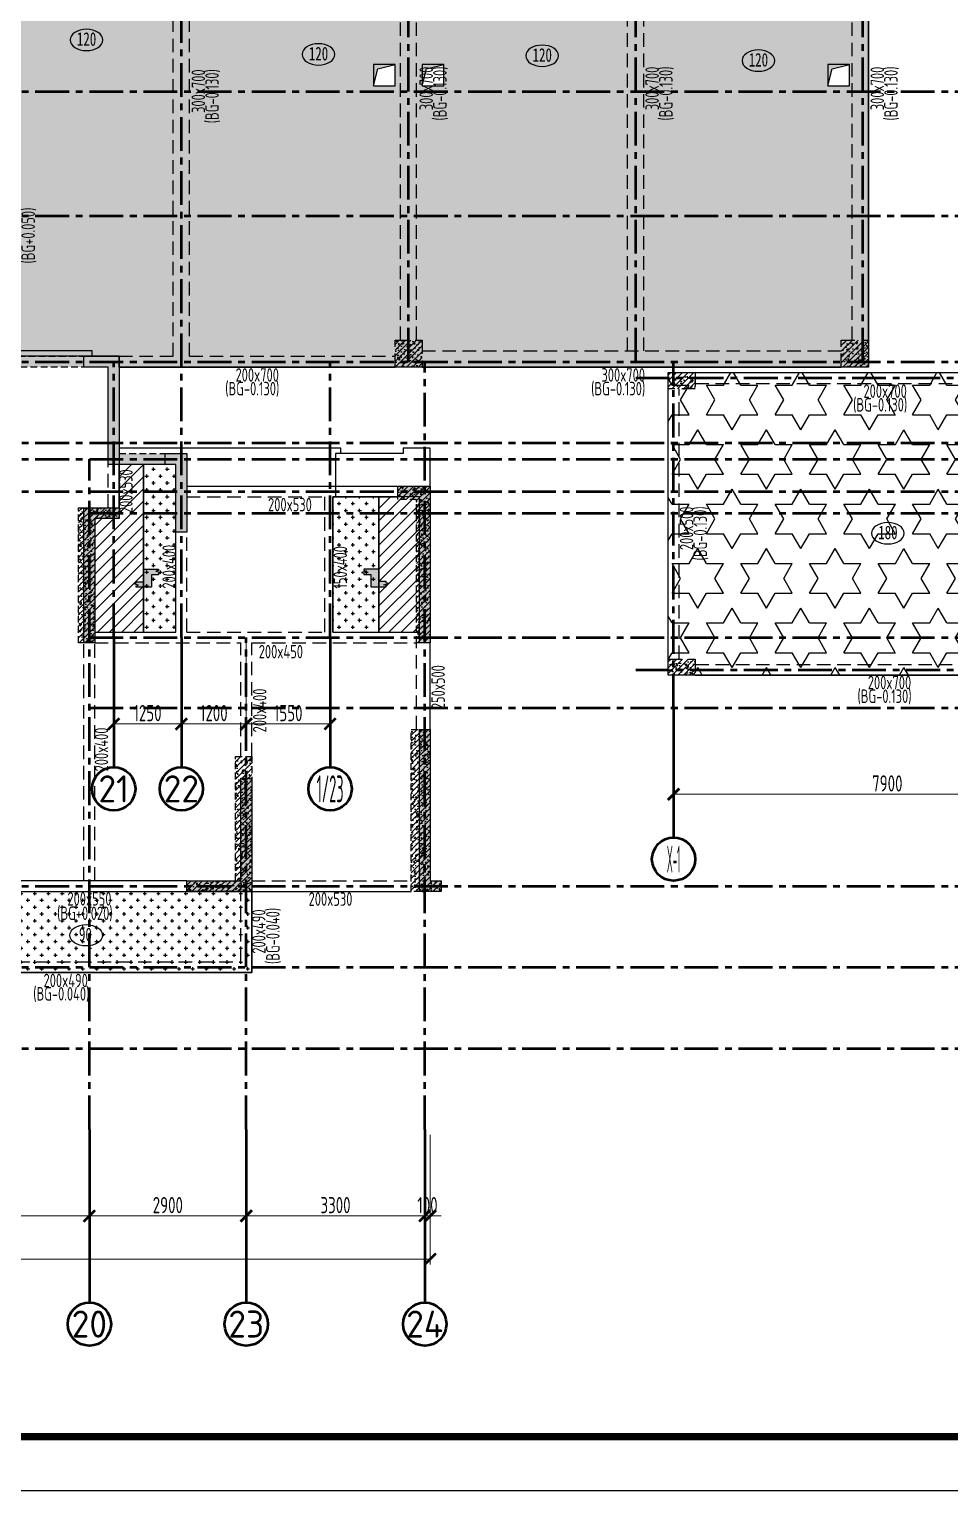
# Model space of a CAD drawing. Extents: x -302153 to 2378000, y -57590 to 1700000.
# Drawn here: x 206328 to 223345, y 552165 to 579198 of the extents above; entities that cross this region are included whole.
import ezdxf
from ezdxf.enums import TextEntityAlignment as Align

# ---------------------------------------------------------------- set-up
doc = ezdxf.new("R2010")
doc.units = 0
doc.header["$LTSCALE"] = 500
doc.header["$MEASUREMENT"] = 0
for name, pattern in [('CENTER', [2, 1.25, -0.25, 0.25, -0.25]), ('DASHED', [0.75, 0.5, -0.25]), ('DASHED2', [0.375, 0.25, -0.125])]:
    doc.linetypes.add(name, pattern=pattern)
doc.layers.get('0').update_dxf_attribs({"linetype": 'CONTINUOUS'})
doc.layers.get('Defpoints').update_dxf_attribs({"color": 2, "linetype": 'CONTINUOUS'})
for name, color, linetype, lineweight in [('AD-AXIS-AXIS-2F-100', 1, 'CENTER', 50), ('AD-AXIS-CRCL-2F-100', 3, 'CONTINUOUS', 50), ('AD-AXIS-DIMS-2F-100', 3, 'CONTINUOUS', 0), ('AD-DIMS-MAIN-2F-100', 60, 'CONTINUOUS', 0)]:
    doc.layers.add(name, color=color, linetype=linetype, lineweight=lineweight)
for name, color, linetype in [('C-XREF-INT', 7, 'CONTINUOUS'), ('S_BEAM', 4, 'DASHED'), ('S_BEAM_TEXT_VERT', 41, 'CONTINUOUS'), ('S_COLU_BELW_DASH', 40, 'DASHED'), ('S_COLU_BELW_HACH', 254, 'DASHED'), ('S_FLOR_THIK', 7, 'CONTINUOUS'), ('S_HOLE', 201, 'CONTINUOUS'), ('S_HOLE_HACH', 254, 'CONTINUOUS'), ('S_PLAN_HACH', 9, 'CONTINUOUS'), ('S_PLAN_MIDL', 255, 'CONTINUOUS'), ('S_WALL', 2, 'CONTINUOUS'), ('S_WALL_BELW_DASH', 40, 'DASHED2'), ('S_WALL_BELW_HACH', 254, 'DASHED'), ('S_WALL_HACH', 30, 'CONTINUOUS')]:
    doc.layers.add(name, color=color, linetype=linetype)
doc.layers.add('内框', color=8, linetype='CONTINUOUS', plot=False)
doc.styles.add('TH-STYLE1', font='Stfangso_1.ttf', dxfattribs={"width": 0.7})
doc.styles.add('TH-STYLE3', font='tssdeng.shx', dxfattribs={"width": 0.7, "bigfont": 'tssdchn.shx'})
doc.styles.add('黑体', font='simhei.ttf')
doc.dimstyles.new('TH-DIM100', dxfattribs={"dimscale": 100, "dimtxt": 3, "dimasz": 2, "dimexe": 1, "dimexo": 1, "dimgap": 0.5, "dimtad": 1, "dimdec": 0, "dimdsep": 46, "dimtxsty": 'TH-STYLE3', "dimblk1": 'ARCHTICK', "dimblk2": 'ARCHTICK', "dimsah": 1, "dimcen": -1, "dimclrd": 256, "dimclre": 256, "dimclrt": 256, "dimazin": 0, "dimtfac": 1, "dimtdec": 0, "dimtix": 1, "dimtmove": 2, "dimatfit": 0, "dimldrblk": 'ARCHTICK', "dimfxl": 2, "dimtolj": 1, "dimtzin": 0, "dimlwd": -1, "dimlwe": -1, "dimarcsym": 0})
pattern_1 = [(0, (-516067.53, -395156.38), (127, 127), [63.5, -190.5]), (90, (-516035.78, -395188.13), (-127, 127), [63.5, -190.5])]
pattern_2 = [(45, (-516067.53, -395156.38), (-112.253202, 112.253202), [])]
pattern_3 = [(0, (-461874.05, -167035.04), (0, 549.926), [317.5, -317.5]), (60, (-461874.05, -167035.04), (-476.2499, 274.963), [317.5, -317.5]), (120, (-461715.3, -166760.07), (-476.2499, -274.963), [317.5, -317.5])]
pattern_4 = [(45, (174840.05, 561848.63), (-53.03301, 53.03301), []), (50, (174840.05, 561848.63), (215.17805, -18.82564), [22.5, -247.5]), (355, (174840.05, 561848.63), (-41.6254, 225.6576), [18, -198]), (100.4514, (174857.98, 561847.06), (173.5528, 206.8319), [19.1221, -210.3426]), (46.1842, (174840.05, 561908.63), (320.1723, -49.6557), [33.75, -371.25]), (96.6356, (174866.73, 561904.5), (280.3988, 292.2354), [28.683, -315.514]), (351.1842, (174840.05, 561908.63), (280.3986, 292.2356), [27, -297]), (21, (174870.05, 561893.63), (179.0721, -120.78567), [22.5, -247.5]), (326, (174870.05, 561893.63), (72.9946, 217.545), [18, -198]), (71.4514, (174884.97, 561883.56), (252.0668, 96.75915), [19.1221, -210.3426]), (37.5, (174840.05, 561848.63), (3.64796, 99.86816), [0, -195.6, 0, -201, 0, -198.75]), (7.5, (174840.05, 561848.63), (78.92086, 118.32351), [0, -114.6, 0, -191.1, 0, -75.75]), (327.5, (174773.15, 561848.63), (160.14673, -6.76646), [0, -75, 0, -234, 0, -310.5]), (317.5, (174743.15, 561848.63), (174.95585, 30.0315), [0, -97.5, 0, -155.4, 0, -220.5])]

# ---------------------------------------------------------------- blocks, each defined once
blk = doc.blocks.new('B-th')
at = {"layer": 'S_FLOR_THIK', "color": 7, "extrusion": (0, 0, -1)}
blk.add_ellipse((86, 189), major_axis=(-302, 0), ratio=0.653433, dxfattribs=at)
at = {"style": 'TH-STYLE1', "width": 0.7, "flags": 8}
blk.add_attdef('BTH', text='', height=250, dxfattribs=at).set_placement((87, 80), align=Align.CENTER)
blk = doc.blocks.new('gfefdwe')
at = {"layer": 'S_PLAN_HACH'}
h = blk.add_hatch(color=256, dxfattribs=at)
h.dxf.hatch_style = 1
h.paths.add_polyline_path([(287, 0), (287, 24), (243, 38), (331, 62), (287, 76), (287, 100), (150, 100), (150, 330), (-125, 330), (-125, 306), (-81, 292), (-169, 268), (-125, 254), (-125, 230), (0, 230), (0, 0)])
blk.add_lwpolyline([(287, 0), (287, 24), (243, 38), (331, 62), (287, 76), (287, 100), (150, 100), (150, 330), (-125, 330), (-125, 306), (-81, 292), (-169, 268), (-125, 254), (-125, 230), (0, 230), (0, 0)], close=True, dxfattribs=at)
blk = doc.blocks.new('_ArchTick')
at = {"color": 0, "const_width": 0.25}
blk.add_lwpolyline([(-0.53, -0.53), (0.53, 0.53)], dxfattribs=at)
blk = doc.blocks.new('*D86')
at = {"layer": 'AD-DIMS-MAIN-2F-100', "transparency": 16777216}
for p, q in [((0, -3100), (0, -5500)), ((38900, -3100), (38900, -5500)), ((0, -5400), (38900, -5400))]:
    blk.add_line(p, q, dxfattribs=at)
at = {"layer": 'Defpoints', "color": 0, "transparency": 16777216}
for p in [(0, -3000), (38900, -3000), (38900, -5400)]:
    blk.add_point(p, dxfattribs=at)
at = {"layer": 'AD-DIMS-MAIN-2F-100', "transparency": 16777216, "xscale": 200, "yscale": 200, "zscale": 200, "rotation": 180}
blk.add_blockref('_ArchTick', (0, -5400), dxfattribs=at)
at = {"layer": 'AD-DIMS-MAIN-2F-100', "transparency": 16777216, "xscale": 200, "yscale": 200, "zscale": 200}
blk.add_blockref('_ArchTick', (38900, -5400), dxfattribs=at)
at = {"layer": 'AD-DIMS-MAIN-2F-100', "transparency": 16777216, "insert": (19450, -5200), "char_height": 300, "attachment_point": 5, "style": 'TH-STYLE3'}
blk.add_mtext('\\A1;38900', dxfattribs=at)
blk = doc.blocks.new('*D101')
at = {"layer": 'AD-AXIS-DIMS-2F-100', "transparency": 16777216}
for p, q in [((33050, 6000), (33050, 4400)), ((34300, 6000), (34300, 4400)), ((33050, 4500), (34300, 4500))]:
    blk.add_line(p, q, dxfattribs=at)
at = {"layer": 'Defpoints', "color": 0, "transparency": 16777216}
for p in [(33050, 6100), (34300, 6100), (34300, 4500)]:
    blk.add_point(p, dxfattribs=at)
at = {"layer": 'AD-AXIS-DIMS-2F-100', "transparency": 16777216, "xscale": 200, "yscale": 200, "zscale": 200, "rotation": 180}
blk.add_blockref('_ArchTick', (33050, 4500), dxfattribs=at)
at = {"layer": 'AD-AXIS-DIMS-2F-100', "transparency": 16777216, "xscale": 200, "yscale": 200, "zscale": 200}
blk.add_blockref('_ArchTick', (34300, 4500), dxfattribs=at)
at = {"layer": 'AD-AXIS-DIMS-2F-100', "transparency": 16777216, "insert": (33675, 4700), "char_height": 300, "attachment_point": 5, "style": 'TH-STYLE3'}
blk.add_mtext('\\A1;1250', dxfattribs=at)
blk = doc.blocks.new('*D102')
at = {"layer": 'AD-AXIS-DIMS-2F-100', "transparency": 16777216}
for p, q in [((34300, 6000), (34300, 4400)), ((35500, 6000), (35500, 4400)), ((34300, 4500), (35500, 4500))]:
    blk.add_line(p, q, dxfattribs=at)
at = {"layer": 'Defpoints', "color": 0, "transparency": 16777216}
for p in [(34300, 6100), (35500, 6100), (35500, 4500)]:
    blk.add_point(p, dxfattribs=at)
at = {"layer": 'AD-AXIS-DIMS-2F-100', "transparency": 16777216, "xscale": 200, "yscale": 200, "zscale": 200, "rotation": 180}
blk.add_blockref('_ArchTick', (34300, 4500), dxfattribs=at)
at = {"layer": 'AD-AXIS-DIMS-2F-100', "transparency": 16777216, "xscale": 200, "yscale": 200, "zscale": 200}
blk.add_blockref('_ArchTick', (35500, 4500), dxfattribs=at)
at = {"layer": 'AD-AXIS-DIMS-2F-100', "transparency": 16777216, "insert": (34900, 4700), "char_height": 300, "attachment_point": 5, "style": 'TH-STYLE3'}
blk.add_mtext('\\A1;1200', dxfattribs=at)
blk = doc.blocks.new('*D103')
at = {"layer": 'AD-AXIS-DIMS-2F-100', "transparency": 16777216}
for p, q in [((35500, 6000), (35500, 4400)), ((37050, 6000), (37050, 4400)), ((35500, 4500), (37050, 4500))]:
    blk.add_line(p, q, dxfattribs=at)
at = {"layer": 'Defpoints', "color": 0, "transparency": 16777216}
for p in [(35500, 6100), (37050, 6100), (37050, 4500)]:
    blk.add_point(p, dxfattribs=at)
at = {"layer": 'AD-AXIS-DIMS-2F-100', "transparency": 16777216, "xscale": 200, "yscale": 200, "zscale": 200, "rotation": 180}
blk.add_blockref('_ArchTick', (35500, 4500), dxfattribs=at)
at = {"layer": 'AD-AXIS-DIMS-2F-100', "transparency": 16777216, "xscale": 200, "yscale": 200, "zscale": 200}
blk.add_blockref('_ArchTick', (37050, 4500), dxfattribs=at)
at = {"layer": 'AD-AXIS-DIMS-2F-100', "transparency": 16777216, "insert": (36275, 4700), "char_height": 300, "attachment_point": 5, "style": 'TH-STYLE3'}
blk.add_mtext('\\A1;1550', dxfattribs=at)
blk = doc.blocks.new('*D144')
at = {"layer": 'AD-AXIS-DIMS-2F-100', "transparency": 16777216}
for p, q in [((28900, -3100), (28900, -4700)), ((32600, -3100), (32600, -4700)), ((28900, -4600), (32600, -4600))]:
    blk.add_line(p, q, dxfattribs=at)
at = {"layer": 'Defpoints', "color": 0, "transparency": 16777216}
for p in [(28900, -3000), (32600, -3000), (32600, -4600)]:
    blk.add_point(p, dxfattribs=at)
at = {"layer": 'AD-AXIS-DIMS-2F-100', "transparency": 16777216, "xscale": 200, "yscale": 200, "zscale": 200, "rotation": 180}
blk.add_blockref('_ArchTick', (28900, -4600), dxfattribs=at)
at = {"layer": 'AD-AXIS-DIMS-2F-100', "transparency": 16777216, "xscale": 200, "yscale": 200, "zscale": 200}
blk.add_blockref('_ArchTick', (32600, -4600), dxfattribs=at)
at = {"layer": 'AD-AXIS-DIMS-2F-100', "transparency": 16777216, "insert": (30750, -4400), "char_height": 300, "attachment_point": 5, "style": 'TH-STYLE3'}
blk.add_mtext('\\A1;3700', dxfattribs=at)
blk = doc.blocks.new('*D145')
at = {"layer": 'AD-AXIS-DIMS-2F-100', "transparency": 16777216}
for p, q in [((32600, -3100), (32600, -4700)), ((35500, -3100), (35500, -4700)), ((32600, -4600), (35500, -4600))]:
    blk.add_line(p, q, dxfattribs=at)
at = {"layer": 'Defpoints', "color": 0, "transparency": 16777216}
for p in [(32600, -3000), (35500, -3000), (35500, -4600)]:
    blk.add_point(p, dxfattribs=at)
at = {"layer": 'AD-AXIS-DIMS-2F-100', "transparency": 16777216, "xscale": 200, "yscale": 200, "zscale": 200, "rotation": 180}
blk.add_blockref('_ArchTick', (32600, -4600), dxfattribs=at)
at = {"layer": 'AD-AXIS-DIMS-2F-100', "transparency": 16777216, "xscale": 200, "yscale": 200, "zscale": 200}
blk.add_blockref('_ArchTick', (35500, -4600), dxfattribs=at)
at = {"layer": 'AD-AXIS-DIMS-2F-100', "transparency": 16777216, "insert": (34050, -4400), "char_height": 300, "attachment_point": 5, "style": 'TH-STYLE3'}
blk.add_mtext('\\A1;2900', dxfattribs=at)
blk = doc.blocks.new('*D146')
at = {"layer": 'AD-AXIS-DIMS-2F-100', "transparency": 16777216}
for p, q in [((35500, -3100), (35500, -4700)), ((38800, -3100), (38800, -4700)), ((35500, -4600), (38800, -4600))]:
    blk.add_line(p, q, dxfattribs=at)
at = {"layer": 'Defpoints', "color": 0, "transparency": 16777216}
for p in [(35500, -3000), (38800, -3000), (38800, -4600)]:
    blk.add_point(p, dxfattribs=at)
at = {"layer": 'AD-AXIS-DIMS-2F-100', "transparency": 16777216, "xscale": 200, "yscale": 200, "zscale": 200, "rotation": 180}
blk.add_blockref('_ArchTick', (35500, -4600), dxfattribs=at)
at = {"layer": 'AD-AXIS-DIMS-2F-100', "transparency": 16777216, "xscale": 200, "yscale": 200, "zscale": 200}
blk.add_blockref('_ArchTick', (38800, -4600), dxfattribs=at)
at = {"layer": 'AD-AXIS-DIMS-2F-100', "transparency": 16777216, "insert": (37150, -4400), "char_height": 300, "attachment_point": 5, "style": 'TH-STYLE3'}
blk.add_mtext('\\A1;3300', dxfattribs=at)
blk = doc.blocks.new('*D147')
at = {"layer": 'AD-AXIS-DIMS-2F-100', "transparency": 16777216}
for p, q in [((38800, -3100), (38800, -4700)), ((38900, -3100), (38900, -4700)), ((38800, -4600), (38600, -4600)), ((38800, -4600), (38900, -4600)), ((38900, -4600), (39100, -4600))]:
    blk.add_line(p, q, dxfattribs=at)
at = {"layer": 'Defpoints', "color": 0, "transparency": 16777216}
for p in [(38800, -3000), (38900, -3000), (38900, -4600)]:
    blk.add_point(p, dxfattribs=at)
at = {"layer": 'AD-AXIS-DIMS-2F-100', "transparency": 16777216, "xscale": 200, "yscale": 200, "zscale": 200}
blk.add_blockref('_ArchTick', (38800, -4600), dxfattribs=at)
at = {"layer": 'AD-AXIS-DIMS-2F-100', "transparency": 16777216, "xscale": 200, "yscale": 200, "zscale": 200, "rotation": 180}
blk.add_blockref('_ArchTick', (38900, -4600), dxfattribs=at)
at = {"layer": 'AD-AXIS-DIMS-2F-100', "transparency": 16777216, "insert": (38850, -4400), "char_height": 300, "attachment_point": 5, "style": 'TH-STYLE3'}
blk.add_mtext('\\A1;100', dxfattribs=at)
blk = doc.blocks.new('*D148')
at = {"layer": 'AD-AXIS-DIMS-2F-100', "transparency": 16777216}
for p, q in [((43400, 4700), (43400, 3100)), ((51300, 4700), (51300, 3100)), ((43400, 3200), (51300, 3200))]:
    blk.add_line(p, q, dxfattribs=at)
at = {"layer": 'Defpoints', "color": 0, "transparency": 16777216}
for p in [(43400, 4800), (51300, 4800), (51300, 3200)]:
    blk.add_point(p, dxfattribs=at)
at = {"layer": 'AD-AXIS-DIMS-2F-100', "transparency": 16777216, "xscale": 200, "yscale": 200, "zscale": 200, "rotation": 180}
blk.add_blockref('_ArchTick', (43400, 3200), dxfattribs=at)
at = {"layer": 'AD-AXIS-DIMS-2F-100', "transparency": 16777216, "xscale": 200, "yscale": 200, "zscale": 200}
blk.add_blockref('_ArchTick', (51300, 3200), dxfattribs=at)
at = {"layer": 'AD-AXIS-DIMS-2F-100', "transparency": 16777216, "insert": (47350, 3400), "char_height": 300, "attachment_point": 5, "style": 'TH-STYLE3'}
blk.add_mtext('\\A1;7900', dxfattribs=at)
blk = doc.blocks.new('THAPE_A2L2_inner')
at = {"layer": '内框'}
blk.add_lwpolyline([(0, 0), (0, 420), (891, 420), (891, 0)], close=True, dxfattribs=at)
at = {"layer": '内框', "const_width": 1.4}
blk.add_lwpolyline([(25, 410), (25, 10), (881, 10), (881, 410)], close=True, dxfattribs=at)
at = {"layer": '内框', "style": '黑体', "width": 0.8}
blk.add_attdef('内框名称', (30.92, 422.78), '', height=4.2, dxfattribs=at)
blk = doc.blocks.new('DxmxAxis_2F-100_b8d9b96b-d97d-4cdc-bfb8-bee9ef8f7084_1755619768')
at = {"layer": 'AD-AXIS-AXIS-2F-100'}
for p, q in [((34300, 6100), (34300, 26986.2)), ((38500, 11200), (38500, 26986.2)), ((42700, 11200), (42700, 26986.2)), ((46900, 11200), (46900, 26986.2)), ((-1400, 16200), (52900, 16200)), ((-1400, 13900), (52900, 13900)), ((-1400, 11200), (52900, 11200)), ((33050, 6100), (33050, 11200)), ((37050, 6100), (37050, 11200)), ((38800, -3000), (38800, 11200)), ((43400, 4800), (43400, 11200)), ((42700, 10900), (52900, 10900)), ((-1400, 9700), (52900, 9700)), ((-1400, 9400), (52900, 9400)), ((32600, -3000), (32600, 9400)), ((-1400, 8800), (52900, 8800)), ((32600, 8400), (52900, 8400)), ((32600, 6100), (52900, 6100)), ((35500, -3000), (35500, 6100)), ((42700, 5500), (52900, 5500)), ((32600, 4800), (52900, 4800)), ((-1400, 1500), (52900, 1500)), ((-1400, 0), (52900, 0)), ((-1400, -1500), (52900, -1500))]:
    blk.add_line(p, q, dxfattribs=at)
at = {"layer": 'AD-AXIS-CRCL-2F-100'}
for p, q in [((33050, 6100), (33050, 3700)), ((34300, 6100), (34300, 3700)), ((37050, 6100), (37050, 3700)), ((43400, 4800), (43400, 2400)), ((32600, -3000), (32600, -6200)), ((35500, -3000), (35500, -6200)), ((38800, -3000), (38800, -6200))]:
    blk.add_line(p, q, dxfattribs=at)
for centre in [(33050, 3300), (34300, 3300), (37050, 3300), (43400, 2000), (32600, -6600), (35500, -6600), (38800, -6600)]:
    blk.add_circle(centre, 400, dxfattribs=at)
at = {"layer": 'AD-AXIS-CRCL-2F-100', "color": 7, "style": 'TH-STYLE3'}
for s, p in [('21', (33050, 3300)), ('22', (34300, 3300)), ('20', (32600, -6600)), ('23', (35500, -6600)), ('24', (38800, -6600))]:
    blk.add_text(s, height=500, dxfattribs=at).set_placement(p, align=Align.MIDDLE_CENTER)
for s, width, p in [('1/23', 0.4, (37050, 3300)), ('X-1', 0.25, (43400, 2000))]:
    blk.add_text(s, height=500, dxfattribs=dict(at, width=width)).set_placement(p, align=Align.MIDDLE_CENTER)
at = {"layer": 'AD-AXIS-DIMS-2F-100'}
for p1, p2, picture, middle in [((33050, 6100), (34300, 6100), '*D101', (33675, 4700)), ((34300, 6100), (35500, 6100), '*D102', (34900, 4700)), ((35500, 6100), (37050, 6100), '*D103', (36275, 4700)), ((43400, 4800), (51300, 4800), '*D148', (47350, 3400)), ((28900, -3000), (32600, -3000), '*D144', (30750, -4400)), ((32600, -3000), (35500, -3000), '*D145', (34050, -4400)), ((35500, -3000), (38800, -3000), '*D146', (37150, -4400))]:
    dim = blk.add_aligned_dim(p1=p1, p2=p2, distance=-1600, dimstyle='TH-DIM100', override={"dimgap": 0.5}, dxfattribs=at)
    dim.commit()
    dim.dimension.update_dxf_attribs({"geometry": picture, "text_midpoint": middle})
dim = blk.add_linear_dim(base=(38900, -4600), p1=(38800, -3000), p2=(38900, -3000), angle=0, dimstyle='TH-DIM100', override={"dimgap": 0.5}, dxfattribs=at)
dim.commit()
dim.dimension.update_dxf_attribs({"geometry": '*D147', "text_midpoint": (38850, -4400), "dimtype": 129})
at = {"layer": 'AD-DIMS-MAIN-2F-100'}
dim = blk.add_aligned_dim(p1=(0, -3000), p2=(38900, -3000), distance=-2400, dimstyle='TH-DIM100', override={"dimgap": 0.5}, dxfattribs=at)
dim.commit()
dim.dimension.update_dxf_attribs({"geometry": '*D86', "text_midpoint": (19450, -5200)})
blk = doc.blocks.new('A$C2ECF6916')
at = {"layer": 'C-XREF-INT'}
blk.add_blockref('DxmxAxis_2F-100_b8d9b96b-d97d-4cdc-bfb8-bee9ef8f7084_1755619768', (0, 1500), dxfattribs=at)

msp = doc.modelspace()

# ---------------------------------------------------------------- hatches: boundary and pattern name
at = {"layer": 'S_COLU_BELW_HACH'}
h = msp.add_hatch(dxfattribs=at)
h.set_pattern_fill('钢筋混凝土', color=256, scale=30, style=0, pattern_type=2)
h.set_pattern_definition(pattern_4)
h.paths.add_polyline_path([(213090.0511, 573448.6289), (213590.0511, 573448.6289), (213590.0511, 572948.6289), (213090.0511, 572948.6289)], flags=0)
h = msp.add_hatch(dxfattribs=at)
h.set_pattern_fill('钢筋混凝土', color=256, scale=30, style=0, pattern_type=2)
h.set_pattern_definition(pattern_4)
h.paths.add_polyline_path([(221340.0507, 573448.6289), (221840.0507, 573448.6289), (221840.0507, 572948.6289), (221340.0507, 572948.6289)], flags=0)
h = msp.add_hatch(dxfattribs=at)
h.set_pattern_fill('钢筋混凝土', color=256, scale=30, style=0, pattern_type=2)
h.set_pattern_definition(pattern_4)
h.paths.add_polyline_path([(218140.0507, 572848.6289), (218640.0507, 572848.6289), (218640.0507, 572548.6289), (218140.0507, 572548.6289)], flags=0)
h = msp.add_hatch(dxfattribs=at)
h.set_pattern_fill('钢筋混凝土', color=256, scale=30, style=0, pattern_type=2)
h.set_pattern_definition(pattern_4)
h.paths.add_polyline_path([(218140.0507, 567548.6289), (218640.0507, 567548.6289), (218640.0507, 567248.6289), (218140.0507, 567248.6289)], flags=0)
at = {"layer": 'S_HOLE_HACH'}
h = msp.add_hatch(color=256, dxfattribs=at)
h.dxf.hatch_style = 1
h.paths.add_polyline_path([(212690.0507, 578148.6289), (212770.0507, 578468.6289), (213090.051, 578548.6289), (212690.0507, 578548.6289)])
h = msp.add_hatch(color=256, dxfattribs=at)
h.dxf.hatch_style = 1
h.paths.add_polyline_path([(213590.051, 578148.6289), (213670.051, 578468.629), (213990.0507, 578548.6289), (213590.051, 578548.6289)])
h = msp.add_hatch(color=256, dxfattribs=at)
h.dxf.hatch_style = 1
h.paths.add_polyline_path([(221090.0507, 578148.6289), (221170.0507, 578468.6289), (221490.0507, 578548.6289), (221090.0507, 578548.6289)])
at = {"layer": 'S_PLAN_HACH'}
h = msp.add_hatch(dxfattribs=at)
h.set_pattern_fill('STARS', color=256, scale=100)
h.set_pattern_definition(pattern_3)
h.paths.add_polyline_path([(179240.0507, 578298.6289), (179240.0507, 577898.6289), (178840.0507, 577898.6289), (178840.0507, 578298.6289)], flags=16)
h.paths.add_polyline_path([(183840.0507, 578848.6289), (183840.0507, 578448.6289), (183440.0507, 578448.6289), (183440.0507, 578848.6289)], flags=16)
h.paths.add_polyline_path([(187340.0507, 578548.6289), (187740.0507, 578548.6289), (187740.0507, 578149.9649), (187340.0507, 578149.9649)], flags=16)
h.paths.add_polyline_path([(191840.0507, 578548.6289), (192190.0507, 578548.6289), (192190.0507, 578148.6289), (191840.0507, 578148.6289)], flags=16)
h.paths.add_polyline_path([(192490.0507, 578548.6289), (192840.0471, 578548.6289), (192840.0471, 578148.6289), (192490.0507, 578148.6289)], flags=16)
h.paths.add_polyline_path([(203890.0507, 578548.6289), (204190.0507, 578548.6289), (204190.0507, 578149.6974), (203890.0507, 578149.6974)], flags=16)
h.paths.add_polyline_path([(204390.0507, 578148.6289), (204390.0507, 578548.6289), (204790.0506, 578548.6289), (204790.0506, 578148.6289), (205090.0507, 578148.6289), (205090.0507, 578548.6289), (205490.0507, 578548.6289), (205490.0507, 578148.6289), (205690.0507, 578148.6289), (205690.0507, 578548.6302), (205990.0507, 578548.6302), (205990.0507, 578148.6289), (205940.0506, 578148.6289), (205940.0506, 573148.6289), (207990.0507, 573148.6288), (207990.0507, 572948.6289), (221840.0507, 572948.6289), (221840.0507, 583398.6289), (179239.0385, 583398.6289), (179239.0385, 579398.6289), (174740.0507, 579398.6289), (174740.0507, 570748.6289), (179240.0507, 570748.6289), (179240.0507, 571348.6289), (180490.0507, 571348.6289), (180490.0507, 573148.6289), (182940.0507, 573148.6289), (182940.0507, 578148.6289), (188240.0507, 578148.6289), (188240.0508, 573348.6289), (188840.0607, 573348.6289), (188840.0557, 573248.6289), (199640.0457, 573248.6289), (199640.0506, 573348.6289), (200240.0506, 573348.6289), (200240.0506, 575848.6289), (200640.0506, 575848.6289), (200640.0506, 577048.6289), (200640.0506, 577348.6289), (200640.0506, 577548.6289), (200240.0507, 577548.6289), (200240.0507, 577948.6289), (200640.0506, 577948.6289), (200640.0506, 578148.6289)])
h.paths.add_polyline_path([(212690.0507, 578148.6289), (212690.0507, 578548.6289)], flags=16)
h.paths.add_polyline_path([(212690.0507, 578548.6289), (213090.051, 578548.6289), (213090.051, 578148.6289), (212690.0507, 578148.6289)], flags=16)
h.paths.add_polyline_path([(213590.051, 578548.6289), (213990.0507, 578548.6289), (213990.0507, 578148.6289), (213590.051, 578148.6289)], flags=16)
h.paths.add_polyline_path([(213990.0507, 578548.6289), (213990.0507, 578148.6289)], flags=0)
h.paths.add_polyline_path([(221090.0507, 578548.6289), (221090.0507, 578148.6289)], flags=0)
h.paths.add_polyline_path([(221090.0507, 578548.6289), (221490.0507, 578548.6289), (221490.0507, 578148.6289), (221090.0507, 578148.6289)], flags=16)
h.paths.add_polyline_path([(221840.0507, 578548.3614), (221899.0738, 578548.3614)])
h.paths.add_polyline_path([(221899.0738, 578548.4952), (221944.5621, 578548.3614)])
h = msp.add_hatch(dxfattribs=at)
h.set_pattern_fill('STARS', color=256, scale=100)
h.set_pattern_definition(pattern_3)
h.paths.add_polyline_path([(218140.0507, 572848.6289), (226240.0507, 572848.6289), (226240.0507, 567248.6289), (218140.0507, 567248.6289)])
h = msp.add_hatch(dxfattribs=at)
h.set_pattern_fill('ANSI31', color=256, scale=50)
h.set_pattern_definition(pattern_2)
h.paths.add_polyline_path([(208440.0507, 571148.6289), (207990.0507, 571148.6289), (207990.0507, 570148.6289), (207540.0507, 570148.6289), (207540.0507, 568048.6289), (208440.0507, 568048.6289)])
h = msp.add_hatch(dxfattribs=at)
h.set_pattern_fill('CROSS', color=256, scale=20)
h.set_pattern_definition(pattern_1)
h.paths.add_polyline_path([(209040.0507, 571148.6289), (208440.0507, 571148.6289), (208440.0507, 568048.6289), (209040.0507, 568048.6289)])
h = msp.add_hatch(dxfattribs=at)
h.set_pattern_fill('CROSS', color=256, scale=20)
h.set_pattern_definition(pattern_1)
h.paths.add_polyline_path([(212790.0507, 570548.6289), (211940.0506, 570548.6289), (211940.0506, 568048.6289), (212790.0507, 568048.6289)])
h = msp.add_hatch(dxfattribs=at)
h.set_pattern_fill('ANSI31', color=256, scale=50)
h.set_pattern_definition(pattern_2)
h.paths.add_polyline_path([(213540.0507, 570548.6289), (212790.0507, 570548.6289), (212790.0507, 568048.6289), (213540.0507, 568048.6289)])
h = msp.add_hatch(dxfattribs=at)
h.set_pattern_fill('CROSS', color=256, scale=20)
h.set_pattern_definition([(0, (-461874.05, -167035.04), (127, 127), [63.5, -190.5]), (90, (-461842.3, -167066.79), (-127, 127), [63.5, -190.5])])
h.paths.add_polyline_path([(210440.0463, 561748.6289), (210440.0485, 563248.6289), (203840.054, 563248.6289), (203840.0519, 561748.6289)])
at = {"layer": 'S_WALL_BELW_HACH'}
h = msp.add_hatch(dxfattribs=at)
h.set_pattern_fill('钢筋混凝土', color=256, scale=30, style=0, pattern_type=2)
h.set_pattern_definition(pattern_4)
h.paths.add_polyline_path([(205940.0506, 574748.6289), (205940.0506, 573148.6289), (207990.0507, 573148.6288), (207990.0507, 571348.6289), (209240.0507, 571348.6289), (209240.0507, 569898.6289), (209040.0507, 569898.6289), (209040.0507, 571148.6289), (207790.0507, 571148.6289), (207790.0507, 572948.6288), (205740.0506, 572948.6289), (205740.0506, 574748.6289)], flags=0)
h = msp.add_hatch(dxfattribs=at)
h.set_pattern_fill('钢筋混凝土', color=256, scale=30, style=0, pattern_type=2)
h.set_pattern_definition(pattern_4)
h.paths.add_polyline_path([(213490.0507, 570498.6289), (213140.0507, 570498.6289), (213140.0507, 570748.6289), (213740.0507, 570748.6289), (213740.0507, 567848.6289), (213490.0507, 567848.6289)], flags=0)
h = msp.add_hatch(dxfattribs=at)
h.set_pattern_fill('钢筋混凝土', color=256, scale=30, style=0, pattern_type=2)
h.set_pattern_definition(pattern_4)
h.paths.add_polyline_path([(207240.0507, 570348.6289), (207990.0507, 570348.6289), (207990.0507, 570148.6289), (207540.0507, 570148.6289), (207540.0507, 567848.6289), (207240.0507, 567848.6289)], flags=0)
h = msp.add_hatch(dxfattribs=at)
h.set_pattern_fill('钢筋混凝土', color=256, scale=30, style=0, pattern_type=2)
h.set_pattern_definition(pattern_4)
h.paths.add_polyline_path([(213740.0507, 563448.6289), (213940.0507, 563448.6289), (213940.0507, 563248.6289), (213390.0507, 563248.6289), (213390.0507, 566248.6289), (213740.0507, 566248.6289)], flags=0)
h = msp.add_hatch(dxfattribs=at)
h.set_pattern_fill('钢筋混凝土', color=256, scale=30, style=0, pattern_type=2)
h.set_pattern_definition(pattern_4)
h.paths.add_polyline_path([(210440.0507, 563248.6289), (209240.0507, 563248.6289), (209240.0507, 563448.6289), (210140.0507, 563448.6289), (210140.0507, 565748.6289), (210440.0507, 565748.6289)], flags=0)
at = {"layer": 'S_WALL_HACH'}
for points in [[(207790.0507, 572948.6289), (207340.0507, 572948.6289), (207340.0507, 573148.6289), (207990.0507, 573148.6289), (207990.0507, 571148.6289), (207790.0507, 571148.6289)], [(209040.0507, 571148.6289), (208840.0507, 571148.6289), (208840.0507, 571348.6289), (209240.0507, 571348.6289), (209240.0507, 569898.6289), (209040.0507, 569898.6289)], [(213540.0507, 570548.6289), (213140.0507, 570548.6289), (213140.0507, 570748.6289), (213740.0507, 570748.6289), (213740.0507, 567848.6289), (213540.0507, 567848.6289)], [(207340.0507, 570348.6289), (207990.0507, 570348.6289), (207990.0507, 570148.6289), (207540.0507, 570148.6289), (207540.0507, 567848.6289), (207340.0507, 567848.6289)], [(213740.0507, 563448.6289), (213940.0507, 563448.6289), (213940.0507, 563248.6289), (213540.0507, 563248.6289), (213540.0507, 566248.6289), (213740.0507, 566248.6289)], [(210440.0507, 563248.6289), (209240.0507, 563248.6289), (209240.0507, 563448.6289), (210240.0507, 563448.6289), (210240.0507, 565348.6289), (210440.0507, 565348.6289)]]:
    msp.add_hatch(color=256, dxfattribs=at).paths.add_polyline_path(points, flags=0)

# ---------------------------------------------------------------- linework, layer by layer
at = {"layer": 'S_BEAM'}
for p, q in [((208990.0507, 573148.6289), (208990.0507, 583098.6289)), ((209290.0507, 573148.6289), (209290.0507, 583098.6289)), ((213190.0516, 573448.6286), (213190.0516, 582898.6289)), ((213490.0516, 573448.6286), (213490.0516, 582898.6289)), ((217390.0514, 573248.6289), (217390.0513, 583098.6239)), ((217690.0514, 573248.6289), (217690.0513, 583098.6235)), ((221540.0507, 573448.6289), (221540.0507, 582898.6289)), ((207990.0507, 573148.6289), (208990.0507, 573148.6289)), ((209290.0507, 573148.6289), (213090.0511, 573148.6289)), ((213590.0511, 573248.6289), (221340.0507, 573248.6289)), ((218640.0507, 572648.6289), (225740.0507, 572648.6289)), ((218340.0507, 567548.6289), (218340.0507, 572548.6289)), ((207790.0504, 570348.6289), (207790.0504, 571148.6289)), ((209240.0507, 570548.6289), (211790.0691, 570548.6289)), ((211790.0691, 568048.6276), (211790.0691, 570548.6289)), ((209240.0507, 568048.6276), (209240.0507, 569898.6289)), ((209240.0507, 568048.6276), (211790.0691, 568048.6276)), ((207340.0504, 563448.6289), (207340.0504, 567848.6289)), ((207540.0504, 563448.6289), (207540.0504, 567848.6289)), ((207540.0507, 567848.6289), (210240.0507, 567848.6276)), ((210240.0507, 565748.6289), (210240.0507, 567848.6276)), ((210440.0507, 567848.6276), (213490.0507, 567848.6276)), ((210440.0507, 565748.6289), (210440.0507, 567848.6276)), ((213490.0507, 566248.6289), (213490.0507, 567848.6289)), ((218640.0507, 567448.6289), (225740.0507, 567448.6289)), ((210440.0507, 563448.6289), (213390.0507, 563448.6289)), ((210240.0504, 561948.6289), (210240.0504, 563248.6289)), ((203840.0507, 561948.6396), (210240.0504, 561948.6289))]:
    msp.add_line(p, q, dxfattribs=at)
at = {"layer": 'S_BEAM', "linetype": 'ByBlock'}
for p, q in [((221840.0507, 573448.6289), (221840.0507, 582898.6289)), ((207990.0507, 572948.6289), (213090.0511, 572948.6289)), ((213590.0511, 572948.6289), (221340.0507, 572948.6289)), ((218640.0507, 572848.6289), (225740.0507, 572848.6289)), ((218140.0507, 567548.6289), (218140.0507, 572548.6289)), ((207990.0504, 570348.6289), (207990.0504, 571148.6289)), ((209240.0507, 570748.6289), (213140.0507, 570748.6289)), ((211940.0691, 570548.6289), (213140.0507, 570548.6289)), ((211940.0691, 568048.6276), (211940.0691, 570548.6289)), ((209040.0507, 568048.6276), (209040.0507, 569898.6289)), ((207540.0531, 568048.6276), (209040.0507, 568048.6276)), ((211940.0691, 568048.6276), (213490.0507, 568048.6276)), ((213740.0507, 566248.6289), (213740.0507, 567848.6289)), ((218640.0507, 567248.6289), (225740.0507, 567248.6289)), ((209240.0513, 563448.3614), (204640.0507, 563448.6289)), ((204640.0507, 563248.6289), (209240.0507, 563248.6289)), ((210440.0504, 561748.6289), (210440.0504, 563248.6289)), ((210440.0507, 563248.6289), (213390.0507, 563248.6289)), ((203840.0507, 561748.6289), (210440.0504, 561748.6289))]:
    msp.add_line(p, q, dxfattribs=at)
at = {"layer": 'S_COLU_BELW_DASH'}
for points in [[(213090.0511, 573448.6289), (213590.0511, 573448.6289), (213590.0511, 572948.6289), (213090.0511, 572948.6289), (213090.0511, 573448.6289)], [(221340.0507, 573448.6289), (221840.0507, 573448.6289), (221840.0507, 572948.6289), (221340.0507, 572948.6289), (221340.0507, 573448.6289)], [(218140.0507, 572848.6289), (218640.0507, 572848.6289), (218640.0507, 572548.6289), (218140.0507, 572548.6289), (218140.0507, 572848.6289)], [(218140.0507, 567548.6289), (218640.0507, 567548.6289), (218640.0507, 567248.6289), (218140.0507, 567248.6289), (218140.0507, 567548.6289)]]:
    msp.add_lwpolyline(points, close=True, dxfattribs=at)
at = {"layer": 'S_HOLE'}
for points in [[(212690.0507, 578548.6289), (212690.0507, 578148.6289), (213090.051, 578148.6289), (213090.051, 578548.6289)], [(212690.0507, 578148.6289), (212770.0507, 578468.6289), (213090.051, 578548.6289), (212690.0507, 578548.6289)], [(213590.051, 578548.6289), (213590.051, 578148.6289), (213990.0507, 578148.6289), (213990.0507, 578548.6289)], [(213590.051, 578148.6289), (213670.051, 578468.629), (213990.0507, 578548.6289), (213590.051, 578548.6289)], [(221090.0503, 578548.3614), (221090.0503, 578148.6289), (221490.0507, 578148.6289), (221490.0507, 578548.3614)], [(221090.0507, 578548.6289), (221090.0507, 578148.6289), (221490.0507, 578148.6289), (221490.0507, 578548.6289)], [(221090.0507, 578148.6289), (221170.0507, 578468.6289), (221490.0507, 578548.6289), (221090.0507, 578548.6289)]]:
    msp.add_lwpolyline(points, close=True, dxfattribs=at)
at = {"layer": 'S_PLAN_HACH'}
msp.add_lwpolyline([(179239.0385, 583398.6289), (221840.0507, 583398.6289), (221840.0507, 572948.6289), (207990.0507, 572948.6289), (207990.0507, 573148.6288), (205940.0506, 573148.6289), (205940.0506, 578148.6289), (200640.0506, 578148.6289), (200640.0506, 575848.6289), (200240.0506, 575848.6289), (200240.0506, 573348.6289), (199640.0506, 573348.6289), (199640.0457, 573248.6289), (188840.0557, 573248.6289), (188840.0607, 573348.6289), (188240.0508, 573348.6289), (188240.0507, 578148.6289), (182940.0507, 578148.6289)], dxfattribs=at)
for points in [[(218140.0507, 572848.6289), (226240.0507, 572848.6289), (226240.0507, 567248.6289), (218140.0507, 567248.6289)], [(208440.0507, 571148.6289), (207990.0507, 571148.6289), (207990.0507, 570148.6289), (207540.0507, 570148.6289), (207540.0507, 568048.6289), (208440.0507, 568048.6289)], [(209040.0507, 571148.6289), (208440.0507, 571148.6289), (208440.0507, 568048.6289), (209040.0507, 568048.6289)], [(212790.0507, 570548.6289), (211940.0506, 570548.6289), (211940.0506, 568048.6289), (212790.0507, 568048.6289)], [(213540.0507, 570548.6289), (212790.0507, 570548.6289), (212790.0507, 568048.6289), (213540.0507, 568048.6289)], [(203840.054, 563248.6289), (210440.0485, 563248.6289), (210440.0463, 561748.6289), (203840.0519, 561748.6289)]]:
    msp.add_lwpolyline(points, close=True, dxfattribs=at)
at = {"layer": 'S_PLAN_MIDL'}
for points in [[(207490.0505, 573148.6289), (207490.0505, 573248.6289), (205940.0503, 573248.8018)], [(213740.0526, 570748.6289), (213740.0526, 571448.6289), (213241.364, 571448.629), (213241.3639, 571348.7452), (212090.9517, 571348.8615), (212090.9517, 571448.8615), (207990.0526, 571448.6289)], [(212090.0501, 571348.6289), (211988.5572, 571348.6271), (211988.5572, 570548.6271)]]:
    msp.add_lwpolyline(points, dxfattribs=at)
at = {"layer": 'S_WALL'}
for points in [[(207790.0507, 572948.6289), (207340.0507, 572948.6289), (207340.0507, 573148.6289), (207990.0507, 573148.6289), (207990.0507, 571148.6289), (207790.0507, 571148.6289), (207790.0507, 572948.6289)], [(209040.0507, 571148.6289), (208840.0507, 571148.6289), (208840.0507, 571348.6289), (209240.0507, 571348.6289), (209240.0507, 569898.6289), (209040.0507, 569898.6289), (209040.0507, 571148.6289)], [(213540.0507, 570548.6289), (213140.0507, 570548.6289), (213140.0507, 570748.6289), (213740.0507, 570748.6289), (213740.0507, 567848.6289), (213540.0507, 567848.6289), (213540.0507, 570548.6289)], [(207340.0507, 570348.6289), (207990.0507, 570348.6289), (207990.0507, 570148.6289), (207540.0507, 570148.6289), (207540.0507, 567848.6289), (207340.0507, 567848.6289), (207340.0507, 570348.6289)], [(213740.0507, 563448.6289), (213940.0507, 563448.6289), (213940.0507, 563248.6289), (213540.0507, 563248.6289), (213540.0507, 566248.6289), (213740.0507, 566248.6289), (213740.0507, 563448.6289)], [(210440.0507, 563248.6289), (209240.0507, 563248.6289), (209240.0507, 563448.6289), (210240.0507, 563448.6289), (210240.0507, 565348.6289), (210440.0507, 565348.6289), (210440.0507, 563248.6289)]]:
    msp.add_lwpolyline(points, close=True, dxfattribs=at)
at = {"layer": 'S_WALL_BELW_DASH'}
for points in [[(205940.0506, 574748.6289), (205940.0506, 573148.6289), (207990.0507, 573148.6288), (207990.0507, 571348.6289), (209240.0507, 571348.6289), (209240.0507, 569898.6289), (209040.0507, 569898.6289), (209040.0507, 571148.6289), (207790.0507, 571148.6289), (207790.0507, 572948.6288), (205740.0506, 572948.6289), (205740.0506, 574748.6289), (205940.0506, 574748.6289)], [(213490.0507, 570498.6289), (213140.0507, 570498.6289), (213140.0507, 570748.6289), (213740.0507, 570748.6289), (213740.0507, 567848.6289), (213490.0507, 567848.6289), (213490.0507, 570498.6289)], [(207240.0507, 570348.6289), (207990.0507, 570348.6289), (207990.0507, 570148.6289), (207540.0507, 570148.6289), (207540.0507, 567848.6289), (207240.0507, 567848.6289), (207240.0507, 570348.6289)], [(213740.0507, 563448.6289), (213940.0507, 563448.6289), (213940.0507, 563248.6289), (213390.0507, 563248.6289), (213390.0507, 566248.6289), (213740.0507, 566248.6289), (213740.0507, 563448.6289)], [(210440.0507, 563248.6289), (209240.0507, 563248.6289), (209240.0507, 563448.6289), (210140.0507, 563448.6289), (210140.0507, 565748.6289), (210440.0507, 565748.6289), (210440.0507, 563248.6289)]]:
    msp.add_lwpolyline(points, close=True, dxfattribs=at)

# ---------------------------------------------------------------- block references
msp.add_blockref('A$C2ECF6916', (174840.0507, 560348.6289))
at = {"layer": 'S_FLOR_THIK'}
for p, values in [((207301.304, 578812.3359), {'BTH': '120'}), ((211588.885, 578543.1772), {'BTH': '120'}), ((215724.8032, 578518.1583), {'BTH': '120'}), ((219720.5552, 578428.4397), {'BTH': '120'}), ((222114.8442, 569686.2107), {'BTH': '180'})]:
    msp.add_blockref('B-th', p, dxfattribs=at).add_auto_attribs(values)
ref = msp.add_blockref('B-th', (207466.9421, 562252.1425), dxfattribs=dict(at, xscale=-1))
ref.add_attrib('BTH', '90', dxfattribs={"layer": '0', "height": 250, "style": 'TH-STYLE1', "width": 0.7, "flags": 8}).set_placement((207367.0817, 562331.6758), align=Align.CENTER)
at = {"layer": 'S_PLAN_HACH', "xscale": -1}
msp.add_blockref('gfefdwe', (208590.0485, 568879.9292), dxfattribs=at)
at = {"layer": 'S_PLAN_HACH'}
msp.add_blockref('gfefdwe', (212640.0485, 568883.6435), dxfattribs=at)
at = {"layer": '内框', "xscale": 100, "yscale": 100, "zscale": 100}
msp.add_blockref('THAPE_A2L2_inner', (164665.3584, 552165.445), dxfattribs=at)

# ---------------------------------------------------------------- texts
at = {"layer": 'S_BEAM_TEXT_VERT', "style": 'TH-STYLE3', "width": 0.7}
for s, p in [('300x700', (209579.3386, 577650.4912)), ('(BG-0.130)', (209832.3651, 577458.8662)), ('300x700', (213791.588, 577700.4911)), ('(BG-0.130)', (214044.6145, 577508.8661)), ('300x700', (217967.8434, 577700.4912)), ('(BG-0.130)', (218220.8699, 577508.8662)), ('300x700', (222129.7201, 577700.4912)), ('(BG-0.130)', (222382.7466, 577508.8662)), ('(BG+0.050)', (206433.5133, 574864.7391)), ('200x530', (208240.013, 570248.9802)), ('200x500', (218604.1417, 569563.9429)), ('(BG-0.130)', (218857.1682, 569372.3179)), ('200x400', (209040.0507, 568851.5033)), ('150x400', (212204.0041, 568851.5033)), ('250x500', (214011.9823, 566622.6498)), ('200x400', (210713.9619, 566192.6359)), ('200x400', (207787.9761, 565471.5978)), ('200x490', (210697.3377, 562099.6036)), ('(BG-0.040)', (210956.68, 561907.9786))]:
    msp.add_text(s, height=250, rotation=90, dxfattribs=at).set_placement(p)
for s, p in [('200x700', (210141.9129, 572679.3187)), ('300x700', (216906.4146, 572679.3187)), ('(BG-0.130)', (209950.2879, 572426.2922)), ('(BG-0.130)', (216714.7896, 572426.2922)), ('200x700', (221749.4919, 572380.0377)), ('(BG-0.130)', (221557.8669, 572127.0111)), ('200x530', (210742.9257, 570280.5145)), ('200x450', (210571.1581, 567561.0817)), ('200x700', (221829.9938, 566989.7539)), ('(BG-0.130)', (221638.3688, 566736.7274)), ('200x550', (207034.5988, 562989.2489)), ('200x530', (211492.9257, 562984.5773)), ('(BG+0.020)', (206842.9738, 562722.6806)), ('(BG-0.040)', (206401.3006, 561231.9918)), ('200x490', (206592.9256, 561478.8981))]:
    msp.add_text(s, height=250, dxfattribs=at).set_placement(p)

doc.saveas('drawing.dxf')
